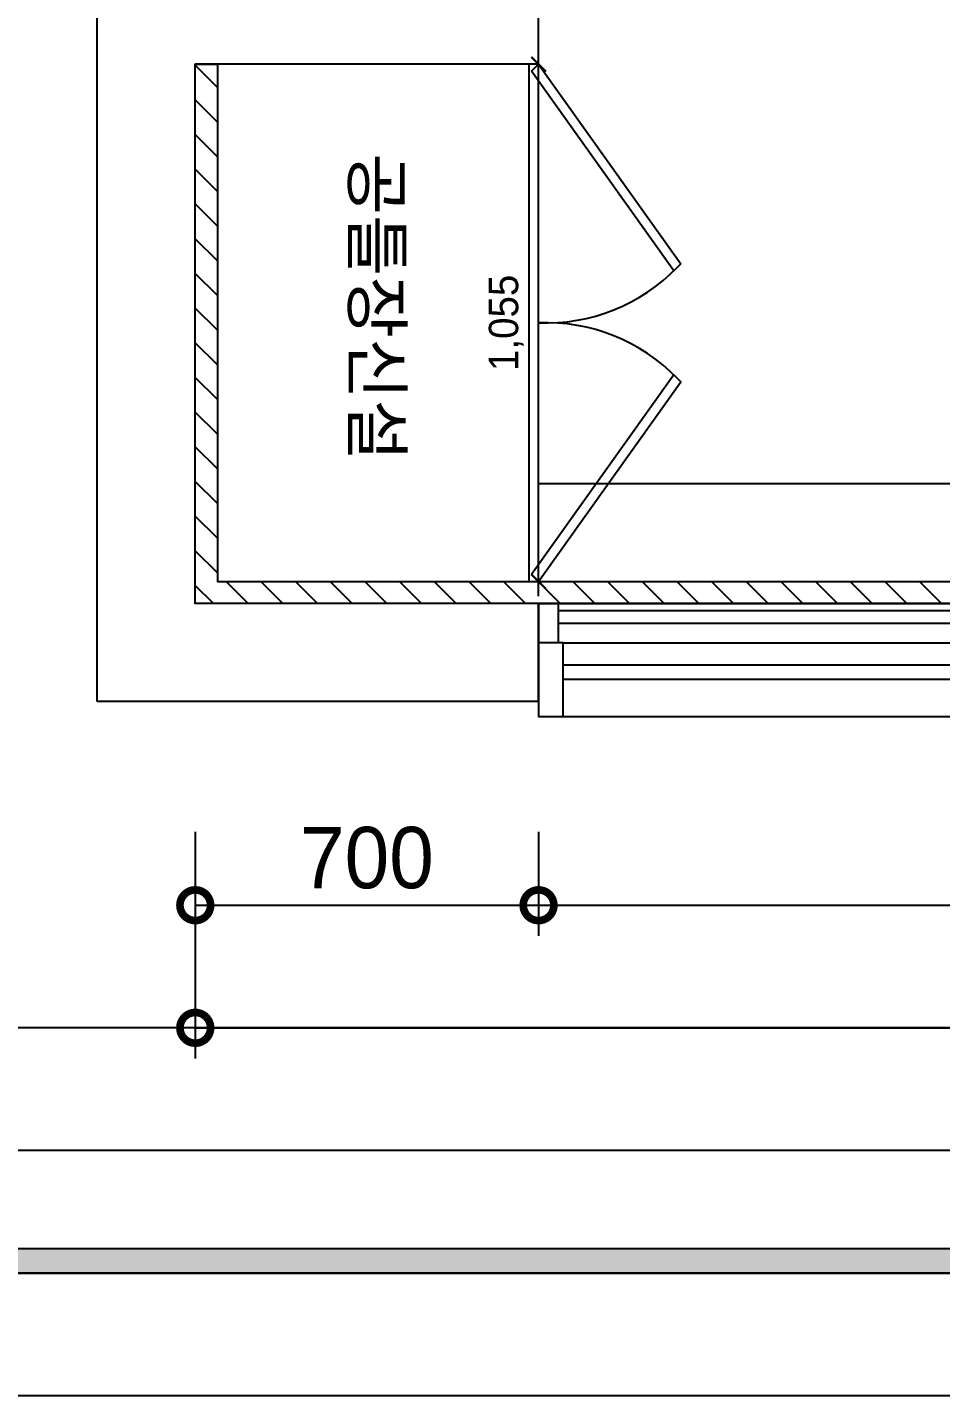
# Model space of a CAD drawing. Header units: millimetres. Extents: x 145965 to 228269, y 99354 to 115204.
# Drawn here: x 170505 to 172368, y 99854 to 102644 of the extents above; entities that cross this region are included whole.
import ezdxf
from ezdxf.enums import TextEntityAlignment as Align

# ---------------------------------------------------------------- set-up
doc = ezdxf.new("R2010")
doc.units = ezdxf.units.MM
doc.header["$LTSCALE"] = 50
for name, color, linetype in [('0-ELC TEXT', 7, 'Continuous'), ('06-FUR', 6, 'Continuous'), ('07-DIM WAL', 5, 'Continuous'), ('3.기호.계단선', 30, 'Continuous'), ('FORM(YOURNAME)-1', 1, 'Continuous'), ('FORM(YOURNAME)-11', 1, 'Continuous'), ('RC-LIGHT', 7, 'Continuous'), ('벽1', 2, 'Continuous'), ('창호', 4, 'Continuous'), ('틀', 8, 'Continuous')]:
    doc.layers.add(name, color=color, linetype=linetype)
doc.styles.add('HY 울릉도 L', font='')
doc.styles.add('YOURNAME', font='HY울릉도M.TTF')
doc.styles.add('스타일1', font='HY울릉도M.TTF')
doc.styles.add('코레일둥고', font='Korail_Round_Gothic_Medium.ttf')
doc.styles.get('HY 울릉도 L').set_extended_font_data('HY울릉도L')
doc.dimstyles.new('30', dxfattribs={"dimscale": 30, "dimtxt": 2, "dimasz": 1, "dimexe": 1, "dimexo": 1, "dimgap": 1, "dimtad": 1, "dimdec": 0, "dimrnd": 0.05, "dimdsep": 46, "dimlunit": 6, "dimtxsty": 'HY 울릉도 L', "dimblk": 'ARCHTICK', "dimcen": 2.5, "dimdle": 1, "dimclrd": 133, "dimclre": 133, "dimclrt": 30, "dimadec": 0, "dimazin": 0, "dimtfac": 1, "dimtdec": 0, "dimtix": 1, "dimtmove": 2, "dimatfit": 3, "dimldrblk": 'ARCHTICK', "dimfxl": 1, "dimlwd": -1, "dimlwe": -1, "dimarcsym": 0})
doc.dimstyles.new('50', dxfattribs={"dimscale": 50, "dimtxt": 2.5, "dimasz": 2.5, "dimexe": 1.25, "dimexo": 2, "dimtad": 1, "dimdec": 0, "dimtxsty": '스타일1', "dimblk": 'DOTSMALL', "dimcen": 2.5, "dimclrd": 1, "dimclre": 1, "dimclrt": 2, "dimadec": 0, "dimazin": 0, "dimtfac": 1, "dimtdec": 0, "dimtix": 1, "dimtmove": 0, "dimatfit": 3, "dimldrblk": 'DOTSMALL', "dimfxl": 1.25, "dimarcsym": 0})

# ---------------------------------------------------------------- blocks, each defined once
blk = doc.blocks.new('FORM-ELEVATION')
at = {"layer": 'FORM(YOURNAME)-11'}
h = blk.add_hatch(color=256, dxfattribs=at)
h.dxf.hatch_style = 1
h.paths.add_polyline_path([(-10309, 35708), (71691, 35708), (71691, 35508), (-10309, 35508)])
h.paths.add_polyline_path([(-10309, -21492), (71691, -21492), (71691, -21692), (-10309, -21692)])
at = {"layer": 'Defpoints', "color": 158}
blk.add_line((62481, -20692), (-10309, -20692), dxfattribs=at)
for points in [[(-10309, -21692), (71691, -21692), (71691, 35708), (-10309, 35708)], [(-8309, 33708), (61071, 33708), (61071, -19692), (-8309, -19692)]]:
    blk.add_lwpolyline(points, close=True, dxfattribs=at)
at = {"layer": 'FORM(YOURNAME)-11', "color": 250}
blk.add_lwpolyline([(-11309, -22692), (72691, -22692), (72691, 36708), (-11309, 36708)], close=True, dxfattribs=at)
at = {"layer": 'FORM(YOURNAME)-11'}
blk.add_lwpolyline([(-10309, -21492), (71691, -21492), (71691, -21692), (-10309, -21692)], close=True, dxfattribs=at)
at = {"layer": 'FORM(YOURNAME)-11', "color": 3, "style": 'YOURNAME'}
for tag, height, p in [('1', 450, (71041, -1219)), ('2', 450, (71041, -1863)), ('3', 450, (71041, -3150)), ('4', 450, (71041, -5081)), ('5', 515, (71041, -7398)), ('6', 515, (71041, -9650)), ('7', 515, (71041, -11903)), ('8', 515, (71041, -14155)), ('9', 515, (71041, -16408)), ('10', 515, (66791, -18596)), ('11', 515, (71041, -18660)), ('12', 515, (66791, -20848)), ('13', 515, (71041, -20848))]:
    blk.add_attdef(tag, text='', height=height, dxfattribs=at).set_placement(p, align=Align.MIDDLE_RIGHT)
blk = doc.blocks.new('_DotSmall')
at = {"color": 0, "linetype": 'ByBlock', "const_width": 0.5}
blk.add_lwpolyline([(-0.0625, 0, 1), (0.0625, 0, 1)], format="xyb", close=True, dxfattribs=at)
blk = doc.blocks.new('*D674')
at = {"layer": '07-DIM WAL', "color": 1, "lineweight": -2}
for p, q in [((170847.9, 101004.4), (170847.9, 100541.9)), ((174437.9, 100999.4), (174437.9, 100541.9)), ((170847.9, 100604.4), (174437.9, 100604.4))]:
    blk.add_line(p, q, dxfattribs=at)
at = {"layer": 'Defpoints', "color": 0}
for p in [(170847.9, 101104.4), (174437.9, 101099.4), (174437.9, 100604.4)]:
    blk.add_point(p, dxfattribs=at)
at = {"layer": '07-DIM WAL', "color": 1, "lineweight": -2, "xscale": 125, "yscale": 125, "zscale": 125, "rotation": 180}
blk.add_blockref('_DotSmall', (170847.9, 100604.4), dxfattribs=at)
at = {"layer": '07-DIM WAL', "color": 1, "lineweight": -2, "xscale": 125, "yscale": 125, "zscale": 125}
blk.add_blockref('_DotSmall', (174437.9, 100604.4), dxfattribs=at)
at = {"layer": '07-DIM WAL', "color": 2, "insert": (172642.9, 100700.8), "char_height": 125, "attachment_point": 5, "style": '스타일1'}
blk.add_mtext('3590', dxfattribs=at)
blk = doc.blocks.new('*D675')
at = {"layer": '07-DIM WAL', "color": 1, "lineweight": -2}
for p, q in [((170847.9, 101004.4), (170847.9, 100791.9)), ((171547.9, 101004.4), (171547.9, 100791.9)), ((170847.9, 100854.4), (171547.9, 100854.4))]:
    blk.add_line(p, q, dxfattribs=at)
at = {"layer": 'Defpoints', "color": 0}
for p in [(170847.9, 101104.4), (171547.9, 101104.4), (171547.9, 100854.4)]:
    blk.add_point(p, dxfattribs=at)
at = {"layer": '07-DIM WAL', "color": 1, "lineweight": -2, "xscale": 125, "yscale": 125, "zscale": 125, "rotation": 180}
blk.add_blockref('_DotSmall', (170847.9, 100854.4), dxfattribs=at)
at = {"layer": '07-DIM WAL', "color": 1, "lineweight": -2, "xscale": 125, "yscale": 125, "zscale": 125}
blk.add_blockref('_DotSmall', (171547.9, 100854.4), dxfattribs=at)
at = {"layer": '07-DIM WAL', "color": 2, "insert": (171197.9, 100950.7), "char_height": 125, "attachment_point": 5, "style": '스타일1'}
blk.add_mtext('700', dxfattribs=at)
blk = doc.blocks.new('*D676')
at = {"layer": '07-DIM WAL', "color": 1, "lineweight": -2}
for p, q in [((171547.9, 101004.4), (171547.9, 100791.9)), ((174437.9, 101004.4), (174437.9, 100791.9)), ((171547.9, 100854.4), (174437.9, 100854.4))]:
    blk.add_line(p, q, dxfattribs=at)
at = {"layer": 'Defpoints', "color": 0}
for p in [(171547.9, 101104.4), (174437.9, 101104.4), (174437.9, 100854.4)]:
    blk.add_point(p, dxfattribs=at)
at = {"layer": '07-DIM WAL', "color": 1, "lineweight": -2, "xscale": 125, "yscale": 125, "zscale": 125, "rotation": 180}
blk.add_blockref('_DotSmall', (171547.9, 100854.4), dxfattribs=at)
at = {"layer": '07-DIM WAL', "color": 1, "lineweight": -2, "xscale": 125, "yscale": 125, "zscale": 125}
blk.add_blockref('_DotSmall', (174437.9, 100854.4), dxfattribs=at)
at = {"layer": '07-DIM WAL', "color": 2, "insert": (172992.9, 100950.8), "char_height": 125, "attachment_point": 5, "style": '스타일1'}
blk.add_mtext('2890', dxfattribs=at)
blk = doc.blocks.new('vidaisejh')
at = {"layer": '벽1'}
for p, q in [((149147.9, 61062.3), (149147.9, 66352.3)), ((150047.9, 62362.3), (150047.9, 62562.3)), ((149347.9, 61262.3), (149347.9, 62362.3)), ((150047.9, 62362.3), (149347.9, 62362.3)), ((150047.9, 61262.3), (149347.9, 61262.3)), ((150047.9, 61062.3), (150047.9, 61262.3)), ((150047.9, 61062.3), (149147.9, 61062.3))]:
    blk.add_line(p, q, dxfattribs=at)
at = {"layer": '창호'}
for p, q in [((150087.9, 61262.3), (152897.9, 61262.3)), ((150097.9, 61182.3), (152887.9, 61182.3)), ((150097.9, 61032.3), (152887.9, 61032.3))]:
    blk.add_line(p, q, dxfattribs=at)
for points in [[(150047.9, 61262.3), (150047.9, 61032.3), (150097.9, 61032.3), (150097.9, 61182.3), (150047.9, 61182.3)], [(150047.9, 61262.3), (150087.9, 61262.3), (150087.9, 61182.3)], [(150087.9, 61222.3), (151522.9, 61222.3), (151522.9, 61247.3), (150087.9, 61247.3)], [(150097.9, 61137.3), (151522.9, 61137.3), (151522.9, 61107.3), (150097.9, 61107.3)]]:
    blk.add_lwpolyline(points, dxfattribs=at)
at = {"layer": '틀'}
for p, q in [((150047.9, 62362.3), (150047.9, 62562.3)), ((150047.9, 61062.3), (150047.9, 61262.3))]:
    blk.add_line(p, q, dxfattribs=at)
blk = doc.blocks.new('_ArchTick')
at = {"color": 0, "linetype": 'ByBlock', "const_width": 0.15}
blk.add_lwpolyline([(-0.5, -0.5), (0.5, 0.5)], dxfattribs=at)
blk = doc.blocks.new('*D911')
at = {"layer": '07-DIM WAL', "color": 133}
for p, q in [((171547.9, 101484.4), (171547.9, 102599.4)), ((171577.9, 102569.4), (171577.9, 102569.4)), ((171577.9, 101514.4), (171577.9, 101514.4))]:
    blk.add_line(p, q, dxfattribs=at)
at = {"layer": 'Defpoints', "color": 0}
for p in [(171547.9, 102569.4), (171547.9, 102569.4), (171547.9, 101514.4)]:
    blk.add_point(p, dxfattribs=at)
at = {"layer": '07-DIM WAL', "color": 133, "xscale": 30, "yscale": 30, "zscale": 30}
for p, rotation in [((171547.9, 102569.4), 90), ((171547.9, 101514.4), 270)]:
    blk.add_blockref('_ArchTick', p, dxfattribs=dict(at, rotation=rotation))
at = {"layer": '07-DIM WAL', "color": 30, "insert": (171482, 102041.9), "char_height": 60, "attachment_point": 5, "rotation": 90, "style": 'HY 울릉도 L'}
blk.add_mtext('1,055', dxfattribs=at)

msp = doc.modelspace()

# ---------------------------------------------------------------- hatches: boundary and pattern name
at = {"layer": '3.기호.계단선', "transparency": 33554687}
h = msp.add_hatch(dxfattribs=at)
h.set_pattern_fill('_USER', color=256, scale=50, angle=315, style=0, pattern_type=0)
h.set_pattern_definition([(315, (21500, 40207.184), (35.355339, 35.355339), [])])
h.paths.add_polyline_path([(174437.9, 101469.4), (170847.9, 101469.4), (170847.9, 102569.4), (170892.9, 102569.4), (170892.9, 101514.4), (174437.9, 101514.4)])

# ---------------------------------------------------------------- linework, layer by layer
at = {"layer": '06-FUR'}
for points in [[(171547.9, 102569.4), (171527.9, 102569.4), (171527.9, 101514.4), (171547.9, 101514.4)], [(171533.8, 102555.3), (171547.9, 102569.4), (171837.8, 102162), (171823.7, 102147.9)], [(171533.8, 101528.6), (171547.9, 101514.4), (171837.8, 101921.9), (171823.7, 101936)]]:
    msp.add_lwpolyline(points, close=True, dxfattribs=at)
for centre, start, end in [((171562.3, 102416.3), 267.7956, 315.7647), ((171562.3, 101667.6), 44.2353, 92.2044)]:
    msp.add_arc(centre, 374.7, start, end, dxfattribs=at)
at = {"layer": '3.기호.계단선'}
msp.add_lwpolyline([(174437.9, 101469.4), (170847.9, 101469.4), (170847.9, 102569.4), (170892.9, 102569.4), (170892.9, 101514.4), (174437.9, 101514.4), (174437.9, 101469.4)], dxfattribs=at)
at = {"layer": 'RC-LIGHT'}
msp.add_line((171547.9, 101714.4), (174437.9, 101714.4), dxfattribs=at)

# ---------------------------------------------------------------- block references
msp.add_blockref('vidaisejh', (21500, 40207.2))
at = {"layer": 'FORM(YOURNAME)-1', "xscale": 0.2500000000000001, "yscale": 0.2500000000000001, "zscale": 0.2500000000000001}
msp.add_blockref('FORM-ELEVATION', (170792.5, 105527.4), dxfattribs=at)

# ---------------------------------------------------------------- texts
at = {"layer": '0-ELC TEXT', "style": '코레일둥고'}
msp.add_text('공틀장신설', height=100, rotation=270, dxfattribs=at).set_placement((171168.3, 102387.7))

# ---------------------------------------------------------------- dimensions: what is measured, and where the dimension line sits
at = {"layer": '07-DIM WAL'}
dim = msp.add_linear_dim(base=(171547.9, 102569.4), p1=(171547.9, 101514.4), p2=(171547.9, 102569.4), angle=270, dimstyle='30', dxfattribs=at)
dim.commit()
dim.dimension.update_dxf_attribs({"geometry": '*D911', "text_midpoint": (171482, 102041.9)})
for base, p1, p2, picture, middle in [((174437.9, 100604.4), (170847.9, 101104.4), (174437.9, 101099.4), '*D674', (172642.9, 100700.8)), ((171547.9, 100854.4), (170847.9, 101104.4), (171547.9, 101104.4), '*D675', (171197.9, 100950.7)), ((174437.9, 100854.4), (171547.9, 101104.4), (174437.9, 101104.4), '*D676', (172992.9, 100950.8))]:
    dim = msp.add_linear_dim(base=base, p1=p1, p2=p2, dimstyle='50', override={"dimtfill": 0}, dxfattribs=at)
    dim.commit()
    dim.dimension.update_dxf_attribs({"geometry": picture, "text_midpoint": middle})

doc.saveas('drawing.dxf')
